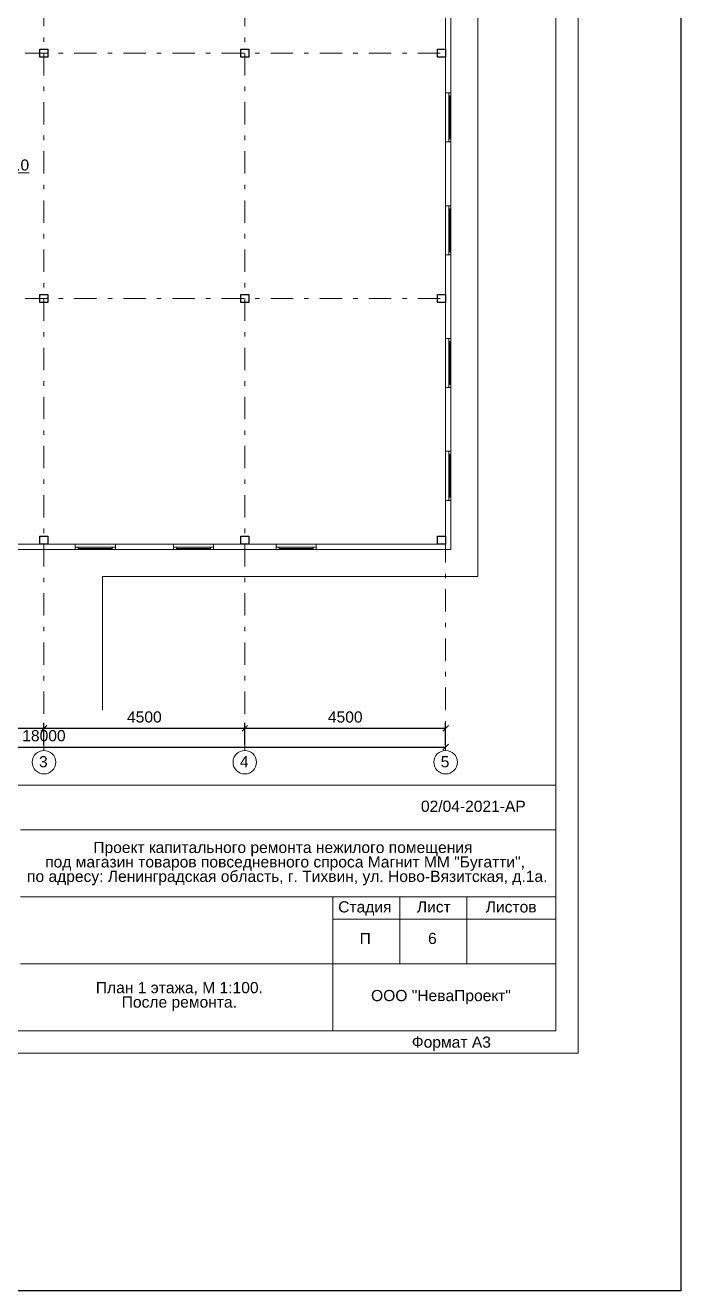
# Model space of a CAD drawing. Header units: metres. Extents: x 34 to 166, y -166 to -111.
# Drawn here: x 151.57 to 166.25, y -166.32 to -137.97 of the extents above; entities that cross this region are included whole.
import ezdxf
from ezdxf.enums import TextEntityAlignment as Align

# ---------------------------------------------------------------- set-up
doc = ezdxf.new("R2010")
doc.units = ezdxf.units.M
doc.header["$MEASUREMENT"] = 0
doc.linetypes.add('( Dashdot )', pattern=[1.001, 0.5, -0.25, 0.001, -0.25])
doc.styles.add('GOST 2.304', font='CS_Gost2304.shx')
doc.styles.get("Standard").update_dxf_attribs({"font": 'times.ttf'})
doc.styles.add('Style-Arial', font='arial.ttf')
doc.dimstyles.get("Standard").update_dxf_attribs({"dimtxt": 0.18, "dimasz": 0.18, "dimexe": 0.18, "dimexo": 0.0625, "dimgap": 0.09, "dimtad": 0, "dimtih": 1, "dimtoh": 1, "dimdec": 4, "dimzin": 0, "dimdsep": 46, "dimtxsty": 'Standard', "dimcen": 0.09, "dimadec": 0, "dimazin": 0, "dimtfac": 1, "dimtdec": 4, "dimtofl": 0, "dimtmove": 0, "dimatfit": 3, "dimfxl": 1, "dimtolj": 1, "dimtzin": 0, "dimarcsym": 0})

# ---------------------------------------------------------------- blocks, each defined once
blk = doc.blocks.new('*U9')
at = {"color": 7, "linetype": 'Continuous', "lineweight": 13, "flags": 128}
for points in [[(0.025, 0.45), (0.025, 0.38), (-0.025, 0.38), (-0.025, 0.45), (0.025, 0.45)], [(0.025, -0.38), (0.025, -0.45), (-0.025, -0.45), (-0.025, -0.38), (0.025, -0.38)]]:
    blk.add_lwpolyline(points, close=True, dxfattribs=at)
at = {"color": 7, "linetype": 'Continuous', "lineweight": 0, "flags": 128}
blk.add_lwpolyline([(0, -0.38), (0, 0.38), (-0.025, 0.38), (-0.025, -0.38), (0, -0.38)], close=True, dxfattribs=at)
blk = doc.blocks.new('*U216')
at = {"color": 7, "linetype": 'Continuous', "lineweight": 13}
for p, q in [((14.013, 20.002), (14.013, -19.998)), ((-4.487, -14.498), (14.013, -14.498)), ((2.013, -15.498), (14.013, -15.498)), ((2.013, -16.998), (14.013, -16.998)), ((9.013, -17.498), (14.013, -17.498)), ((2.013, -18.498), (14.013, -18.498)), ((-12.926, -19.998), (14.013, -19.998))]:
    blk.add_line(p, q, dxfattribs=at)
at = {"color": 7, "linetype": 'Continuous', "lineweight": 0, "flags": 128}
blk.add_lwpolyline([(14.513, 20.502), (-14.487, 20.502), (-14.487, -20.498), (14.513, -20.498), (14.513, 20.502)], close=True, dxfattribs=at)
at = {"color": 7, "linetype": 'Continuous', "lineweight": 13, "flags": 128}
for points in [[(9.013, -16.998), (9.013, -19.998)], [(10.513, -16.998), (10.513, -18.498)], [(12.013, -16.998), (12.013, -18.498)]]:
    blk.add_lwpolyline(points, dxfattribs=at)
at = {"color": 7, "linetype": 'Continuous', "lineweight": 0, "style": 'Style-Arial'}
for s, p in [('Стадия', (9.731, -17.223)), ('Лист', (11.276, -17.223)), ('Листов', (13.009, -17.223)), ('ООО "НеваПроект"', (11.436, -19.209)), ('Формат А3', (11.669, -20.252))]:
    blk.add_text(s, height=0.25, dxfattribs=at).set_placement(p, align=Align.MIDDLE_CENTER)
blk = doc.blocks.new('_Oblique')
at = {"color": 0, "linetype": 'ByBlock', "lineweight": -2}
blk.add_line((0.5, 0.5), (-0.5, -0.5), dxfattribs=at)
blk = doc.blocks.new('*D1133')
at = {"color": 0, "linetype": 'Continuous', "lineweight": -2, "transparency": 16777216}
for p, q in [((142.985, -154.091), (142.985, -154.015)), ((142.985, -154.14), (160.985, -154.14)), ((160.985, -154.091), (160.985, -154.015))]:
    blk.add_line(p, q, dxfattribs=at)
at = {"layer": 'Defpoints', "color": 0, "linetype": 'Continuous', "lineweight": 30, "transparency": 16777216}
for p in [(160.985, -154.14), (142.985, -154.216), (160.985, -154.216)]:
    blk.add_point(p, dxfattribs=at)
at = {"color": 0, "linetype": 'Continuous', "lineweight": -2, "transparency": 16777216, "xscale": 0.125, "yscale": 0.125, "zscale": 0.125, "rotation": 180}
blk.add_blockref('_Oblique', (142.985, -154.14), dxfattribs=at)
at = {"color": 0, "linetype": 'Continuous', "lineweight": -2, "transparency": 16777216, "xscale": 0.125, "yscale": 0.125, "zscale": 0.125}
blk.add_blockref('_Oblique', (160.985, -154.14), dxfattribs=at)
at = {"color": 0, "linetype": 'Continuous', "lineweight": 0, "transparency": 16777216, "insert": (151.985, -153.887), "char_height": 0.25, "attachment_point": 5, "style": 'Style-Arial'}
blk.add_mtext('\\A1;18000', dxfattribs=at)
blk = doc.blocks.new('*D1134')
at = {"color": 0, "linetype": 'Continuous', "lineweight": -2, "transparency": 16777216}
for p, q in [((147.485, -154.091), (147.485, -153.595)), ((151.985, -154.091), (151.985, -153.595)), ((147.485, -153.72), (151.985, -153.72))]:
    blk.add_line(p, q, dxfattribs=at)
at = {"layer": 'Defpoints', "color": 0, "linetype": 'Continuous', "lineweight": 30, "transparency": 16777216}
for p in [(151.985, -153.72), (147.485, -154.216), (151.985, -154.216)]:
    blk.add_point(p, dxfattribs=at)
at = {"color": 0, "linetype": 'Continuous', "lineweight": -2, "transparency": 16777216, "xscale": 0.125, "yscale": 0.125, "zscale": 0.125, "rotation": 180}
blk.add_blockref('_Oblique', (147.485, -153.72), dxfattribs=at)
at = {"color": 0, "linetype": 'Continuous', "lineweight": -2, "transparency": 16777216, "xscale": 0.125, "yscale": 0.125, "zscale": 0.125}
blk.add_blockref('_Oblique', (151.985, -153.72), dxfattribs=at)
at = {"color": 0, "linetype": 'Continuous', "lineweight": 0, "transparency": 16777216, "insert": (149.735, -153.467), "char_height": 0.25, "attachment_point": 5, "style": 'Style-Arial'}
blk.add_mtext('\\A1;4500', dxfattribs=at)
blk = doc.blocks.new('*D1135')
at = {"color": 0, "linetype": 'Continuous', "lineweight": -2, "transparency": 16777216}
for p, q in [((151.985, -154.091), (151.985, -153.595)), ((156.485, -154.091), (156.485, -153.595)), ((151.985, -153.72), (156.485, -153.72))]:
    blk.add_line(p, q, dxfattribs=at)
at = {"layer": 'Defpoints', "color": 0, "linetype": 'Continuous', "lineweight": 30, "transparency": 16777216}
for p in [(156.485, -153.72), (151.985, -154.216), (156.485, -154.216)]:
    blk.add_point(p, dxfattribs=at)
at = {"color": 0, "linetype": 'Continuous', "lineweight": -2, "transparency": 16777216, "xscale": 0.125, "yscale": 0.125, "zscale": 0.125, "rotation": 180}
blk.add_blockref('_Oblique', (151.985, -153.72), dxfattribs=at)
at = {"color": 0, "linetype": 'Continuous', "lineweight": -2, "transparency": 16777216, "xscale": 0.125, "yscale": 0.125, "zscale": 0.125}
blk.add_blockref('_Oblique', (156.485, -153.72), dxfattribs=at)
at = {"color": 0, "linetype": 'Continuous', "lineweight": 0, "transparency": 16777216, "insert": (154.235, -153.467), "char_height": 0.25, "attachment_point": 5, "style": 'Style-Arial'}
blk.add_mtext('\\A1;4500', dxfattribs=at)
blk = doc.blocks.new('*D1136')
at = {"color": 0, "linetype": 'Continuous', "lineweight": -2, "transparency": 16777216}
for p, q in [((156.485, -154.091), (156.485, -153.595)), ((160.985, -154.091), (160.985, -153.595)), ((156.485, -153.72), (160.985, -153.72))]:
    blk.add_line(p, q, dxfattribs=at)
at = {"layer": 'Defpoints', "color": 0, "linetype": 'Continuous', "lineweight": 30, "transparency": 16777216}
for p in [(160.985, -153.72), (156.485, -154.216), (160.985, -154.216)]:
    blk.add_point(p, dxfattribs=at)
at = {"color": 0, "linetype": 'Continuous', "lineweight": -2, "transparency": 16777216, "xscale": 0.125, "yscale": 0.125, "zscale": 0.125, "rotation": 180}
blk.add_blockref('_Oblique', (156.485, -153.72), dxfattribs=at)
at = {"color": 0, "linetype": 'Continuous', "lineweight": -2, "transparency": 16777216, "xscale": 0.125, "yscale": 0.125, "zscale": 0.125}
blk.add_blockref('_Oblique', (160.985, -153.72), dxfattribs=at)
at = {"color": 0, "linetype": 'Continuous', "lineweight": 0, "transparency": 16777216, "insert": (158.735, -153.467), "char_height": 0.25, "attachment_point": 5, "style": 'Style-Arial'}
blk.add_mtext('\\A1;4500', dxfattribs=at)

msp = doc.modelspace()

# ---------------------------------------------------------------- linework, layer by layer
at = {"color": 1, "linetype": '( Dashdot )', "lineweight": 0}
for p, q in [((151.98458729, -122.09613779), (151.98458729, -154.21613779)), ((156.48458729, -122.09613779), (156.48458729, -154.21613779)), ((160.98458729, -122.00613779), (160.98458729, -154.21613779)), ((138.36458729, -138.59613779), (160.98458729, -138.59613779)), ((138.36458729, -144.09613779), (160.98458729, -144.09613779)), ((138.36458729, -149.59613779), (160.98458729, -149.59613779))]:
    msp.add_line(p, q, dxfattribs=at)
at = {"color": 7, "linetype": 'Continuous', "lineweight": 0}
for p, q in [((161.70458729, -150.31613779), (161.70458729, -132.46613779)), ((153.29458729, -150.31613779), (161.70458729, -150.31613779)), ((153.29458729, -153.31613779), (153.29458729, -150.31613779))]:
    msp.add_line(p, q, dxfattribs=at)
at = {"color": 7, "linetype": 'Continuous', "lineweight": 13}
for p, q in [((160.98458729, -139.48613779), (160.98458729, -137.61613779)), ((161.10458729, -139.48613779), (161.10458729, -137.61613779)), ((160.98458729, -139.48613779), (161.10458729, -139.48613779)), ((160.98458729, -140.58613779), (161.10458729, -140.58613779)), ((160.98458729, -142.01613779), (160.98458729, -140.58613779)), ((161.10458729, -142.01613779), (161.10458729, -140.58613779)), ((160.98458729, -142.01613779), (161.10458729, -142.01613779)), ((160.98458729, -144.98613779), (160.98458729, -143.11613779)), ((160.98458729, -143.11613779), (161.10458729, -143.11613779)), ((161.10458729, -144.98613779), (161.10458729, -143.11613779)), ((160.98458729, -144.98613779), (161.10458729, -144.98613779)), ((160.98458729, -146.08613779), (161.10458729, -146.08613779)), ((160.98458729, -147.51613779), (160.98458729, -146.08613779)), ((161.10458729, -147.51613779), (161.10458729, -146.08613779)), ((160.98458729, -147.51613779), (161.10458729, -147.51613779)), ((160.98458729, -149.59613779), (160.98458729, -148.61613779)), ((160.98458729, -148.61613779), (161.10458729, -148.61613779)), ((161.10458729, -149.71613779), (161.10458729, -148.61613779)), ((151.28458729, -149.59613779), (152.68458729, -149.59613779)), ((152.68458729, -149.59613779), (152.68458729, -149.71613779)), ((153.58458729, -149.59613779), (153.58458729, -149.71613779)), ((153.58458729, -149.59613779), (154.88458729, -149.59613779)), ((154.88458729, -149.59613779), (154.88458729, -149.71613779)), ((155.78458729, -149.59613779), (155.78458729, -149.71613779)), ((155.78458729, -149.59613779), (157.18458729, -149.59613779)), ((157.18458729, -149.59613779), (157.18458729, -149.71613779)), ((158.08458729, -149.59613779), (158.08458729, -149.71613779)), ((158.08458729, -149.59613779), (160.98458729, -149.59613779)), ((151.28458729, -149.71613779), (152.68458729, -149.71613779)), ((153.58458729, -149.71613779), (154.88458729, -149.71613779)), ((155.78458729, -149.71613779), (157.18458729, -149.71613779)), ((158.08458729, -149.71613779), (161.10458729, -149.71613779))]:
    msp.add_line(p, q, dxfattribs=at)
at = {"lineweight": 30, "flags": 128}
for points in [[(151.89458729, -138.50613779), (152.07458729, -138.50613779), (152.07458729, -138.68613779), (151.89458729, -138.68613779), (151.89458729, -138.50613779)], [(156.39458729, -138.50613779), (156.57458729, -138.50613779), (156.57458729, -138.68613779), (156.39458729, -138.68613779), (156.39458729, -138.50613779)], [(160.80458729, -138.50613779), (160.98458729, -138.50613779), (160.98458729, -138.68613779), (160.80458729, -138.68613779), (160.80458729, -138.50613779)], [(151.89458729, -144.00613779), (152.07458729, -144.00613779), (152.07458729, -144.18613779), (151.89458729, -144.18613779), (151.89458729, -144.00613779)], [(156.39458729, -144.00613779), (156.57458729, -144.00613779), (156.57458729, -144.18613779), (156.39458729, -144.18613779), (156.39458729, -144.00613779)], [(160.80458729, -144.00613779), (160.98458729, -144.00613779), (160.98458729, -144.18613779), (160.80458729, -144.18613779), (160.80458729, -144.00613779)], [(151.89458729, -149.41613779), (152.07458729, -149.41613779), (152.07458729, -149.59613779), (151.89458729, -149.59613779), (151.89458729, -149.41613779)], [(156.39458729, -149.41613779), (156.57458729, -149.41613779), (156.57458729, -149.59613779), (156.39458729, -149.59613779), (156.39458729, -149.41613779)], [(160.80458729, -149.41613779), (160.98458729, -149.41613779), (160.98458729, -149.59613779), (160.80458729, -149.59613779), (160.80458729, -149.41613779)]]:
    msp.add_lwpolyline(points, close=True, dxfattribs=at)
at = {"color": 7, "linetype": 'Continuous', "lineweight": 0, "flags": 128}
for points in [[(160.98458729, -139.48613779), (161.10458729, -139.48613779), (161.10458729, -140.58613779), (160.98458729, -140.58613779), (160.98458729, -139.48613779)], [(161.05458729, -139.55613779), (161.05458729, -140.51613779), (161.07958729, -140.51613779), (161.07958729, -139.55613779), (161.05458729, -139.55613779)], [(160.98458729, -142.01613779), (161.10458729, -142.01613779), (161.10458729, -143.11613779), (160.98458729, -143.11613779), (160.98458729, -142.01613779)], [(161.05458729, -142.08613779), (161.05458729, -143.04613779), (161.07958729, -143.04613779), (161.07958729, -142.08613779), (161.05458729, -142.08613779)], [(160.98458729, -144.98613779), (161.10458729, -144.98613779), (161.10458729, -146.08613779), (160.98458729, -146.08613779), (160.98458729, -144.98613779)], [(161.05458729, -145.05613779), (161.05458729, -146.01613779), (161.07958729, -146.01613779), (161.07958729, -145.05613779), (161.05458729, -145.05613779)], [(160.98458729, -147.51613779), (161.10458729, -147.51613779), (161.10458729, -148.61613779), (160.98458729, -148.61613779), (160.98458729, -147.51613779)], [(161.05458729, -147.58613779), (161.05458729, -148.54613779), (161.07958729, -148.54613779), (161.07958729, -147.58613779), (161.05458729, -147.58613779)], [(153.58458729, -149.59613779), (153.58458729, -149.71613779), (152.68458729, -149.71613779), (152.68458729, -149.59613779), (153.58458729, -149.59613779)], [(155.78458729, -149.59613779), (155.78458729, -149.71613779), (154.88458729, -149.71613779), (154.88458729, -149.59613779), (155.78458729, -149.59613779)], [(158.08458729, -149.59613779), (158.08458729, -149.71613779), (157.18458729, -149.71613779), (157.18458729, -149.59613779), (158.08458729, -149.59613779)]]:
    msp.add_lwpolyline(points, close=True, dxfattribs=at)
at = {"color": 7, "linetype": 'Continuous', "lineweight": 13, "flags": 128}
for points in [[(161.10458729, -139.55613779), (161.10458729, -139.48613779), (161.05458729, -139.48613779), (161.05458729, -139.55613779), (161.10458729, -139.55613779)], [(161.10458729, -140.58613779), (161.10458729, -140.51613779), (161.05458729, -140.51613779), (161.05458729, -140.58613779), (161.10458729, -140.58613779)], [(161.10458729, -142.08613779), (161.10458729, -142.01613779), (161.05458729, -142.01613779), (161.05458729, -142.08613779), (161.10458729, -142.08613779)], [(161.10458729, -143.11613779), (161.10458729, -143.04613779), (161.05458729, -143.04613779), (161.05458729, -143.11613779), (161.10458729, -143.11613779)], [(161.10458729, -145.05613779), (161.10458729, -144.98613779), (161.05458729, -144.98613779), (161.05458729, -145.05613779), (161.10458729, -145.05613779)], [(161.10458729, -146.08613779), (161.10458729, -146.01613779), (161.05458729, -146.01613779), (161.05458729, -146.08613779), (161.10458729, -146.08613779)], [(161.10458729, -147.58613779), (161.10458729, -147.51613779), (161.05458729, -147.51613779), (161.05458729, -147.58613779), (161.10458729, -147.58613779)], [(161.10458729, -148.61613779), (161.10458729, -148.54613779), (161.05458729, -148.54613779), (161.05458729, -148.61613779), (161.10458729, -148.61613779)]]:
    msp.add_lwpolyline(points, close=True, dxfattribs=at)
at = {"color": 7, "linetype": 'Continuous', "lineweight": 13}
for centre in [(151.98458729, -154.47949323), (156.48458729, -154.47949323), (160.98458729, -154.47949323)]:
    msp.add_circle(centre, 0.26335544, dxfattribs=at)
at = {"color": 1, "linetype": 'Continuous', "lineweight": 30}
msp.add_3dface([(133.55688673, -115.73901304), (166.25112102, -115.73901304), (166.25112102, -166.31528992), (133.55688673, -166.31528992)], dxfattribs=at)

# ---------------------------------------------------------------- block references
at = {"color": 7, "linetype": 'Continuous', "lineweight": 13}
msp.add_blockref('*U216', (149.4438122, -140.49590205), dxfattribs=at)
at = {"color": 7, "linetype": 'Continuous', "lineweight": 13, "rotation": 270}
for p in [(153.13462813, -149.6911746), (155.33462813, -149.6911746), (157.63462813, -149.6911746)]:
    msp.add_blockref('*U9', p, dxfattribs=at)

# ---------------------------------------------------------------- texts
at = {"color": 7, "linetype": 'Continuous', "lineweight": 30, "style": 'Style-Arial'}
for s, p in [('3', (151.87413187, -154.34278008)), ('4', (156.37413187, -154.34278008)), ('5', (160.87413187, -154.34278008))]:
    msp.add_text(s, height=0.25, dxfattribs=at).set_placement(p, align=Align.TOP_LEFT)
at = {"color": 7, "linetype": 'Continuous', "lineweight": 13, "style": 'Style-Arial'}
msp.add_text('02/04-2021-АР', height=0.25, dxfattribs=at).set_placement((161.60558423, -155.34029567), align=Align.TOP_CENTER)
at = {"color": 7, "linetype": 'Continuous', "lineweight": 13, "char_height": 0.25, "style": 'Style-Arial'}
for s, insert, attachment_point, line_spacing_factor in [('\\L340.0', (150.77989026, -140.97839209), 1, 0.6), ('Проект капитального ремонта нежилого помещения\\P под магазин товаров повседневного спроса Магнит ММ "Бугатти",\\P  по адресу: Ленинградская область, г. Тихвин, ул. Ново-Вязитская, д.1а.', (157.33859675, -156.26250002), 2, 0.776524), ('План 1 этажа, М 1:100.\\PПосле ремонта.\\P', (155.01903156, -159.72612045), 5, 0.776524)]:
    msp.add_mtext(s, dxfattribs=dict(at, insert=insert, attachment_point=attachment_point, line_spacing_factor=line_spacing_factor))
at = {"color": 7, "linetype": 'Continuous', "lineweight": 0, "char_height": 0.25, "attachment_point": 5, "line_spacing_factor": 0.72, "style": 'GOST 2.304'}
for s, insert in [('\\fArial|b0|i0|c204204|p39;П', (159.18225158, -158.42719638)), ('\\fArial|b0|i0|c204204|p39;6', (160.68755054, -158.42719638))]:
    msp.add_mtext(s, dxfattribs=dict(at, insert=insert))

# ---------------------------------------------------------------- dimensions: what is measured, and where the dimension line sits
at = {"color": 5, "linetype": 'Continuous', "lineweight": 0}
for base, p1, p2, picture, middle in [((151.98458729, -153.71970555), (147.48458729, -154.21613779), (151.98458729, -154.21613779), '*D1134', (149.73458729, -153.4670623)), ((156.48458729, -153.71970555), (151.98458729, -154.21613779), (156.48458729, -154.21613779), '*D1135', (154.23458729, -153.4670623)), ((160.98458729, -153.71970555), (156.48458729, -154.21613779), (160.98458729, -154.21613779), '*D1136', (158.73458729, -153.4670623)), ((160.98458729, -154.13952826), (142.98458729, -154.21613779), (160.98458729, -154.21613779), '*D1133', (151.98458729, -153.88688501))]:
    dim = msp.add_linear_dim(base=base, p1=p1, p2=p2, dimstyle='Standard', override={"dimtxt": 0.25, "dimasz": 0.125, "dimexe": 0.125, "dimexo": 0.125, "dimgap": 0.125, "dimtad": 1, "dimtih": 0, "dimtoh": 0, "dimlfac": 1000, "dimzin": 11, "dimtxsty": 'Style-Arial', "dimblk": 'Oblique', "dimfrac": 2, "dimtzin": 11}, dxfattribs=at)
    dim.commit()
    dim.dimension.update_dxf_attribs({"geometry": picture, "text_midpoint": middle})

doc.saveas('drawing.dxf')
